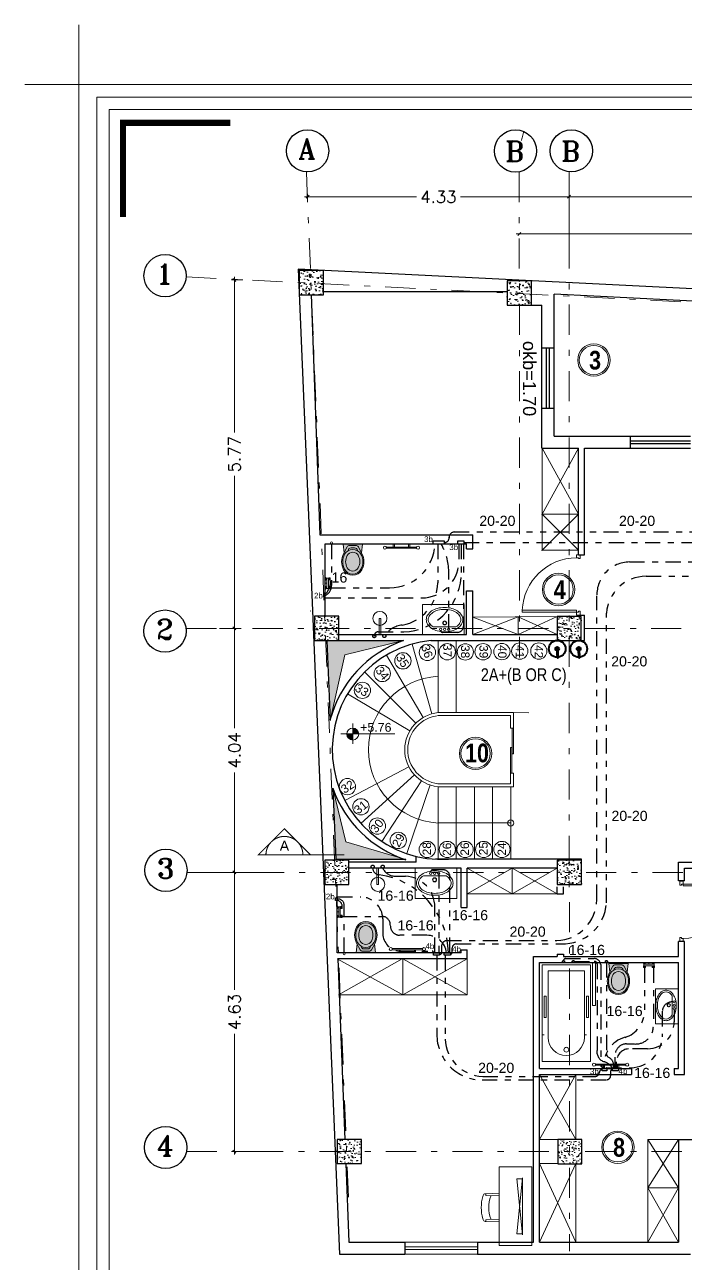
# Model space of a CAD drawing. Header units: inches. Extents: x 0 to 535, y -174 to 989.
# Drawn here: x 204.54 to 215.47, y 40.5 to 61.02 of the extents above; entities that cross this region are included whole.
import ezdxf
from ezdxf.enums import TextEntityAlignment as Align

# ---------------------------------------------------------------- set-up
doc = ezdxf.new("R2010")
doc.units = ezdxf.units.IN
doc.header["$MEASUREMENT"] = 0
for name, pattern in [('DASHDOT', [1, 0.5, -0.25, 0, -0.25]), ('DASHDOT2', [0.5, 0.25, -0.125, 0, -0.125]), ('DIVIDE2', [0.625, 0.25, -0.125, 0, -0.125, 0, -0.125])]:
    doc.linetypes.add(name, pattern=pattern)
for name, color, linetype, lineweight in [('1', 1, 'Continuous', 9), ('AB', 1, 'DASHDOT2', 30), ('ax', 8, 'Continuous', 5), ('Bath', 7, 'Continuous', 5), ('beton sabok', 9, 'Continuous', 5), ('dimension', 21, 'Continuous', 9), ('door', 1, 'Continuous', 5), ('FER', 20, 'Continuous', 9), ('font', 253, 'Continuous', 9), ('FUR', 252, 'Continuous', 5), ('Furniture', 175, 'Continuous', 5), ('kadr02$0$AEOCLG', 4, 'Continuous', 9), ('TB-Elv 1', 2, 'Continuous', 20), ('w.c', 7, 'Continuous', 5), ('wall', 51, 'Continuous', 25), ('window', 152, 'Continuous', 5)]:
    doc.layers.add(name, color=color, linetype=linetype, lineweight=lineweight)
doc.layers.add('nazok kari', color=43, linetype='Continuous')
doc.layers.add('Section', color=3, linetype='Continuous')
doc.styles.add('amir text b', font='swisscbo.ttf')
doc.styles.add('arial', font='arial.ttf')
doc.styles.add('ROMAND', font='')
doc.styles.add('ROMANT', font='romant')
doc.styles.get("Standard").update_dxf_attribs({"font": 'arial.ttf'})
doc.styles.get('ROMAND').set_extended_font_data('Koodak')
doc.dimstyles.new('STANDARD$0', dxfattribs={"dimtxt": 0.2, "dimasz": 0.05, "dimexe": 0.05, "dimexo": 0.05, "dimgap": 0.05, "dimtad": 0, "dimzin": 0, "dimdsep": 46, "dimtxsty": 'ROMANT', "dimblk": 'OBLIQUE', "dimcen": 0, "dimdle": 0.05, "dimclrd": 256, "dimclre": 256, "dimclrt": 256, "dimadec": 0, "dimazin": 0, "dimtfac": 1, "dimtix": 1, "dimtofl": 0, "dimtmove": 1, "dimatfit": 3, "dimldrblk": 'OBLIQUE', "dimfxl": 1, "dimtolj": 1, "dimtzin": 0, "dimlwd": -1, "dimlwe": -1, "dimarcsym": 1})

# ---------------------------------------------------------------- blocks, each defined once
blk = doc.blocks.new('wc01')
at = {"layer": 'w.c'}
for p, q in [((-1.038, -0.5), (-1.038, 0)), ((-1.038, 0), (-0.347, 0)), ((-0.347, 0), (-0.347, -0.5)), ((-0.523, -0.126), (-0.9, -0.126)), ((-0.347, -0.5), (-1.038, -0.5))]:
    blk.add_line(p, q, dxfattribs=at)
for centre, radius in [((-0.781, -0.085), 0.0209), ((-0.715, -0.192), 0.0338), ((-0.715, -0.192), 0.0285), ((-0.714, -0.085), 0.0209), ((-0.647, -0.085), 0.0209)]:
    blk.add_circle(centre, radius, dxfattribs=at)
for centre, radius, start, end in [((-0.875, -0.247), 0.139, 148.2866, 180), ((-0.797, -0.295), 0.231, 123.8347, 148.2866), ((-0.875, -0.247), 0.106, 148.2866, 180), ((-0.797, -0.295), 0.199, 121.3767, 148.2866), ((-0.746, -0.372), 0.323, 105.5176, 123.8347), ((-0.712, -0.493), 0.449, 90, 105.5176), ((-0.712, -0.493), 0.449, 74.4824, 90), ((-0.678, -0.372), 0.323, 56.1653, 74.4824), ((-0.627, -0.295), 0.199, 31.7134, 58.6233), ((-0.627, -0.295), 0.231, 31.7134, 56.1653), ((-0.548, -0.247), 0.106, 360, 31.7134), ((-0.548, -0.247), 0.139, 360, 31.7134), ((-0.875, -0.247), 0.139, 180, 211.7134), ((-0.797, -0.198), 0.231, 211.7134, 236.1653), ((-0.875, -0.247), 0.106, 180, 211.7134), ((-0.797, -0.198), 0.199, 211.7134, 236.1653), ((-0.746, -0.122), 0.323, 236.1653, 254.4824), ((-0.746, -0.122), 0.291, 236.1653, 254.4824), ((-0.712, 0), 0.417, 254.4824, 270), ((-0.712, 0), 0.417, 270, 285.5176), ((-0.678, -0.122), 0.291, 285.5176, 303.8347), ((-0.678, -0.122), 0.323, 285.5176, 303.8347), ((-0.627, -0.198), 0.199, 303.8347, 328.2866), ((-0.627, -0.198), 0.231, 303.8347, 328.2866), ((-0.548, -0.247), 0.106, 328.2866, 0), ((-0.548, -0.247), 0.139, 328.2866, 360), ((-0.712, 0), 0.449, 254.4824, 270), ((-0.712, 0), 0.449, 270, 285.5176)]:
    blk.add_arc(centre, radius, start, end, dxfattribs=at)
blk = doc.blocks.new('we')
at = {"layer": 'Furniture', "true_color": 0xdbd2bd}
h = blk.add_hatch(color=254, dxfattribs=at)
h.dxf.hatch_style = 2
h.paths.add_polyline_path([(126.415, -299.619, 0.250522), (126.149, -299.619), (126.037, -299.678, 0.276719), (126.012, -299.72), (126.012, -299.822, 0.276719), (126.036, -299.864), (126.148, -299.924, 0.250522), (126.414, -299.924, 0.599332)])
h.paths.add_polyline_path([(126.157, -299.906, 0.250522), (126.405, -299.907, 0.599332), (126.405, -299.636, 0.250522), (126.158, -299.636, 0.599332)], flags=16)
h.paths.add_polyline_path([(126.382, -299.864, -0.250522), (126.18, -299.864, -0.599332), (126.18, -299.679, -0.250522), (126.383, -299.679, -0.599332)], flags=0)
h.paths.add_polyline_path([(126.18, -299.679, 0.599332), (126.18, -299.864, 0.250522), (126.382, -299.864, 0.599332), (126.383, -299.679, 0.250522)], flags=0)
h.paths.add_polyline_path([(126.012, -299.822), (126.012, -299.72, -0.276719), (126.037, -299.678), (126.134, -299.626), (125.989, -299.612), (125.988, -299.93), (126.134, -299.916), (126.036, -299.864, -0.276719)])
edge = h.paths.add_edge_path()
edge.add_line((125.988, -299.599), (125.988, -299.935))
edge.add_line((125.988, -299.935), (125.989, -299.606))
edge.add_arc((125.94, -299.606), 0.0484, 359.8872, 368.2762)
h = blk.add_hatch(color=254, dxfattribs=at)
h.dxf.hatch_style = 2
h.paths.add_polyline_path([(126.157, -299.906, 0.250522), (126.405, -299.907, 0.599332), (126.405, -299.636, 0.250522), (126.158, -299.636, 0.599332)])
h.paths.add_polyline_path([(126.18, -299.679, -0.250522), (126.383, -299.679, -0.599332), (126.382, -299.864, -0.250522), (126.18, -299.864, -0.599332)], flags=16)
h.paths.add_polyline_path([(126.18, -299.679, 0.599332), (126.18, -299.864, 0.250522), (126.382, -299.864, 0.599332), (126.383, -299.679, 0.250522)], flags=16)
at = {"layer": 'Furniture'}
for p, q in [((125.988, -299.936), (125.989, -299.606)), ((126.134, -299.626), (125.989, -299.612)), ((126.012, -299.822), (126.012, -299.72)), ((126.037, -299.678), (126.149, -299.619)), ((126.051, -299.8), (126.051, -299.742)), ((126.134, -299.916), (125.988, -299.93)), ((126.036, -299.864), (126.148, -299.924))]:
    blk.add_line(p, q, dxfattribs=at)
for centre, radius, start, end in [((126.281, -299.868), 0.282, 61.7584, 118.016), ((126.059, -299.72), 0.0469, 118.016, 179.8872), ((126.1, -299.742), 0.0484, 92.8645, 179.8872), ((126.1, -299.8), 0.0484, 179.8872, 266.9099), ((126.23, -299.771), 0.153, 118.016, 241.7584), ((126.23, -299.771), 0.105, 118.016, 241.7584), ((126.281, -299.868), 0.263, 61.7584, 118.016), ((126.281, -299.868), 0.214, 61.7584, 118.016), ((126.333, -299.772), 0.105, 298.016, 61.7584), ((126.333, -299.772), 0.153, 298.016, 61.7584), ((126.333, -299.772), 0.173, 298.016, 61.7584), ((126.059, -299.822), 0.0469, 179.8872, 241.7584), ((126.282, -299.675), 0.282, 241.7584, 298.016), ((126.282, -299.675), 0.263, 241.7584, 298.016), ((126.282, -299.675), 0.214, 241.7584, 298.016)]:
    blk.add_arc(centre, radius, start, end, dxfattribs=at)
blk = doc.blocks.new('wqw')
at = {"layer": 'Furniture'}
for p, q in [((158.397, 123.663), (158.387, 123.431)), ((158.423, 123.651), (158.399, 123.651)), ((158.424, 123.65), (158.434, 123.431)), ((158.442, 123.704), (158.425, 123.699)), ((158.81, 123.704), (158.826, 123.699)), ((158.828, 123.65), (158.818, 123.431)), ((158.829, 123.651), (158.856, 123.651)), ((158.855, 123.663), (158.865, 123.431)), ((157.997, 123.431), (157.997, 122.889)), ((159.299, 123.431), (157.997, 123.431)), ((159.299, 123.431), (159.299, 122.889)), ((159.299, 122.889), (157.997, 122.889))]:
    blk.add_line(p, q, dxfattribs=at)
for points in [[(159.104, 123.141), (159.104, 123.046), (158.176, 123.046), (158.176, 123.046)], [(158.192, 123.141), (158.192, 123.046), (159.12, 123.046), (159.12, 123.046)]]:
    blk.add_lwpolyline(points, close=True, dxfattribs=at)
for centre, radius, start, end in [((158.437, 123.661), 0.0398, 106.4199, 177.4596), ((158.423, 123.65), 0.000994, 2.5404, 90), ((158.626, 123.006), 0.598, 71.5812, 108.4188), ((158.626, 123.041), 0.688, 74.4748, 105.5252), ((158.815, 123.661), 0.0398, 2.5404, 73.5801), ((158.829, 123.65), 0.000994, 90, 177.4596)]:
    blk.add_arc(centre, radius, start, end, dxfattribs=at)
blk = doc.blocks.new('DR_D01')
for p, q in [((-0.45, 0.93), (-0.42, 0.93)), ((-0.45, 0.03), (-0.45, 0.93)), ((-0.42, 0.03), (-0.42, 0.93)), ((-0.5, 0.03), (-0.42, 0.03)), ((-0.5, 0.03), (-0.5, -0.03)), ((-0.45, 0.03), (-0.45, 0)), ((-0.45, 0), (-0.435, 0)), ((-0.435, 0), (-0.435, -0.03)), ((0.435, 0), (0.435, -0.03)), ((0.45, 0), (0.435, 0)), ((0.45, 0.03), (0.45, 0)), ((0.5, 0.03), (0.45, 0.03)), ((0.5, -0.03), (0.5, 0.03)), ((-0.435, -0.03), (-0.5, -0.03)), ((0.435, -0.03), (0.5, -0.03))]:
    blk.add_line(p, q)
blk.add_arc((-0.46, 0.021), 0.91, 0.5915, 87.4664)
blk = doc.blocks.new('WD_WIN4')
for p, q in [((-0.5, 0.5), (0.5, 0.5)), ((-0.5, 0.12), (0.5, 0.12)), ((-0.5, -0.12), (0.5, -0.12)), ((-0.5, -0.5), (0.5, -0.5))]:
    blk.add_line(p, q)
blk = doc.blocks.new('beton')
at = {"layer": 'beton sabok'}
h = blk.add_hatch(dxfattribs=at)
h.set_pattern_fill('AR-CONC', color=256, scale=0.022857, angle=45)
h.set_pattern_definition([(95, (46.01481, 18.04323), (0.126069028, 0.105784475), [0.017142857, -0.18857143]), (40, (46.01481, 18.04323), (-0.14399821, 0.099147006), [0.013714286, -0.150857143]), (145.451444, (46.02532, 18.05205), (-0.01792918, 0.20493148), [0.014569187, -0.160261054]), (91.1842, (45.98248, 18.07555), (0.1992442, 0.14574029), [0.02571429, -0.28285714]), (141.635635, (45.9991, 18.0877), (-0.00637716, 0.30850552), [0.02185379, -0.24039172]), (36.184164, (45.98248, 18.07555), (-0.00637716, 0.30850552), [0.02057143, -0.22628571]), (66, (46.00673, 18.08364), (0.161547788, 0.03140171), [0.017142857, -0.18857143]), (11, (46.00673, 18.08364), (-0.07787625, 0.156527642), [0.013714286, -0.150857143]), (116.451445, (46.02019, 18.08625), (0.083671537, 0.18792935), [0.014569186, -0.160261054]), (82.5, (46.01481, 18.04323), (-0.0518384424, 0.055769101), [0, -0.149028571, 0, -0.153142857, 0, -0.151428571]), (52.5, (46.01481, 18.04323), (-0.021228101, 0.106265017), [0, -0.087314286, 0, -0.1456, 0, -0.057714286]), (12.5, (45.97877, 18.00719), (0.0899241525, 0.082633317), [0, -0.057142857, 0, -0.178285714, 0, -0.236571429]), (2.5, (45.9626, 17.99103), (0.07807771, 0.110436527), [0, -0.074285714, 0, -0.1184, 0, -0.168])])
h.paths.add_polyline_path([(326.844, 567.847), (327.244, 567.847), (327.244, 568.247), (326.844, 568.247)])
at = {"layer": 'wall'}
blk.add_lwpolyline([(327.244, 568.247), (327.244, 567.847), (326.844, 567.847), (326.844, 568.247)], close=True, dxfattribs=at)
blk = doc.blocks.new('_Oblique')
at = {"color": 0, "linetype": 'ByBlock', "lineweight": -2}
blk.add_line((-0.5, -0.5), (0.5, 0.5), dxfattribs=at)
blk = doc.blocks.new('*D167')
at = {"layer": 'Defpoints', "color": 0, "transparency": 16777216}
for p in [(32.954, 38.09), (32.763, 32.316), (32.926, 32.316)]:
    blk.add_point(p, dxfattribs=at)
at = {"layer": 'dimension', "transparency": 16777216}
for p, q in [((32.904, 38.09), (32.713, 38.09)), ((32.763, 38.14), (32.763, 35.563)), ((32.763, 32.266), (32.763, 34.844)), ((32.876, 32.316), (32.713, 32.316))]:
    blk.add_line(p, q, dxfattribs=at)
at = {"layer": 'dimension', "transparency": 16777216, "xscale": 0.05, "yscale": 0.05, "zscale": 0.05}
for p, rotation in [((32.763, 38.09), 90), ((32.763, 32.316), 270)]:
    blk.add_blockref('_Oblique', p, dxfattribs=dict(at, rotation=rotation))
at = {"layer": 'dimension', "transparency": 16777216, "insert": (32.763, 35.203), "char_height": 0.2, "attachment_point": 5, "rotation": 90, "style": 'ROMANT'}
blk.add_mtext('\\A1;5.77', dxfattribs=at)
blk = doc.blocks.new('*D168')
at = {"layer": 'Defpoints', "color": 0, "transparency": 16777216}
for p in [(32.467, 32.316), (32.406, 28.274), (32.763, 28.274)]:
    blk.add_point(p, dxfattribs=at)
at = {"layer": 'dimension', "transparency": 16777216}
for p, q in [((32.517, 32.316), (32.813, 32.316)), ((32.763, 32.366), (32.763, 30.664)), ((32.763, 28.224), (32.763, 29.926)), ((32.456, 28.274), (32.813, 28.274))]:
    blk.add_line(p, q, dxfattribs=at)
at = {"layer": 'dimension', "transparency": 16777216, "xscale": 0.05, "yscale": 0.05, "zscale": 0.05}
for p, rotation in [((32.763, 32.316), 90), ((32.763, 28.274), 270)]:
    blk.add_blockref('_Oblique', p, dxfattribs=dict(at, rotation=rotation))
at = {"layer": 'dimension', "transparency": 16777216, "insert": (32.763, 30.295), "char_height": 0.2, "attachment_point": 5, "rotation": 90, "style": 'ROMANT'}
blk.add_mtext('\\A1;4.04', dxfattribs=at)
blk = doc.blocks.new('*D169')
at = {"layer": 'Defpoints', "color": 0, "transparency": 16777216}
for p in [(33.172, 28.274), (32.763, 23.647), (33.172, 23.647)]:
    blk.add_point(p, dxfattribs=at)
at = {"layer": 'dimension', "transparency": 16777216}
for p, q in [((32.763, 28.324), (32.763, 26.325)), ((33.122, 28.274), (32.713, 28.274)), ((32.763, 23.597), (32.763, 25.596)), ((33.122, 23.647), (32.713, 23.647))]:
    blk.add_line(p, q, dxfattribs=at)
at = {"layer": 'dimension', "transparency": 16777216, "xscale": 0.05, "yscale": 0.05, "zscale": 0.05}
for p, rotation in [((32.763, 28.274), 90), ((32.763, 23.647), 270)]:
    blk.add_blockref('_Oblique', p, dxfattribs=dict(at, rotation=rotation))
at = {"layer": 'dimension', "transparency": 16777216, "insert": (32.763, 25.961), "char_height": 0.2, "attachment_point": 5, "rotation": 90, "style": 'ROMANT'}
blk.add_mtext('\\A1;4.63', dxfattribs=at)
blk = doc.blocks.new('*D170')
at = {"layer": 'Defpoints', "color": 0, "transparency": 16777216}
for p in [(38.306, 39.468), (38.306, 39.468), (33.975, 39.392)]:
    blk.add_point(p, dxfattribs=at)
at = {"layer": 'dimension', "transparency": 16777216}
for p, q in [((33.925, 39.468), (35.777, 39.468)), ((33.975, 39.442), (33.975, 39.518)), ((38.356, 39.468), (36.505, 39.468))]:
    blk.add_line(p, q, dxfattribs=at)
at = {"layer": 'dimension', "transparency": 16777216, "xscale": 0.05, "yscale": 0.05, "zscale": 0.05, "rotation": 180}
blk.add_blockref('_Oblique', (33.975, 39.468), dxfattribs=at)
at = {"layer": 'dimension', "transparency": 16777216, "xscale": 0.05, "yscale": 0.05, "zscale": 0.05}
blk.add_blockref('_Oblique', (38.306, 39.468), dxfattribs=at)
at = {"layer": 'dimension', "transparency": 16777216, "insert": (36.141, 39.468), "char_height": 0.2, "attachment_point": 5, "style": 'ROMANT'}
blk.add_mtext('\\A1;4.33', dxfattribs=at)
blk = doc.blocks.new('*D171')
at = {"layer": 'Defpoints', "color": 0, "transparency": 16777216}
for p in [(44.912, 39.597), (44.912, 39.469), (38.306, 38.703)]:
    blk.add_point(p, dxfattribs=at)
at = {"layer": 'dimension', "transparency": 16777216}
for p, q in [((38.256, 39.469), (41.259, 39.469)), ((38.306, 38.753), (38.306, 39.519)), ((44.962, 39.469), (41.959, 39.469)), ((44.912, 39.547), (44.912, 39.419))]:
    blk.add_line(p, q, dxfattribs=at)
at = {"layer": 'dimension', "transparency": 16777216, "xscale": 0.05, "yscale": 0.05, "zscale": 0.05, "rotation": 180}
blk.add_blockref('_Oblique', (38.306, 39.469), dxfattribs=at)
at = {"layer": 'dimension', "transparency": 16777216, "xscale": 0.05, "yscale": 0.05, "zscale": 0.05}
blk.add_blockref('_Oblique', (44.912, 39.469), dxfattribs=at)
at = {"layer": 'dimension', "transparency": 16777216, "insert": (41.609, 39.469), "char_height": 0.2, "attachment_point": 5, "style": 'ROMANT'}
blk.add_mtext('\\A1;6.61', dxfattribs=at)
blk = doc.blocks.new('*D172')
at = {"layer": 'Defpoints', "color": 0, "transparency": 16777216}
for p in [(37.481, 38.853), (44.912, 38.853), (44.912, 38.853)]:
    blk.add_point(p, dxfattribs=at)
at = {"layer": 'dimension', "transparency": 16777216}
for p, q in [((37.431, 38.853), (40.837, 38.853)), ((44.962, 38.853), (41.556, 38.853))]:
    blk.add_line(p, q, dxfattribs=at)
at = {"layer": 'dimension', "transparency": 16777216, "xscale": 0.05, "yscale": 0.05, "zscale": 0.05, "rotation": 180}
blk.add_blockref('_Oblique', (37.481, 38.853), dxfattribs=at)
at = {"layer": 'dimension', "transparency": 16777216, "xscale": 0.05, "yscale": 0.05, "zscale": 0.05}
blk.add_blockref('_Oblique', (44.912, 38.853), dxfattribs=at)
at = {"layer": 'dimension', "transparency": 16777216, "insert": (41.196, 38.853), "char_height": 0.2, "attachment_point": 5, "style": 'ROMANT'}
blk.add_mtext('\\A1;7.43', dxfattribs=at)
blk = doc.blocks.new('nx')
at = {"layer": 'FUR'}
for p, q in [((928.105, 733.08), (928.61, 733.08)), ((928.105, 733.06), (928.609, 733.06)), ((928.221, 733.13), (928.221, 733.08)), ((928.241, 733.13), (928.241, 733.08)), ((928.474, 733.13), (928.474, 733.08)), ((928.494, 733.13), (928.494, 733.08))]:
    blk.add_line(p, q, dxfattribs=at)
for centre in [(928.082, 733.07), (928.632, 733.069)]:
    blk.add_circle(centre, 0.025, dxfattribs=at)
blk = doc.blocks.new('bath14')
at = {"layer": 'Bath'}
for p, q in [((-1.6, 0), (-1.6, -0.8)), ((0, 0), (-1.6, 0)), ((0, 0), (0, -0.8)), ((-0.1, -0.1), (-1.2, -0.1)), ((-0.87, -0.065), (-0.87, -0.035)), ((-0.52, -0.035), (-0.87, -0.035)), ((-0.52, -0.065), (-0.87, -0.065)), ((-0.52, -0.065), (-0.52, -0.035)), ((-0.1, -0.1), (-0.1, -0.7)), ((0, -0.8), (-1.6, -0.8)), ((-0.1, -0.7), (-1.2, -0.7)), ((-0.52, -0.735), (-0.87, -0.735)), ((-0.87, -0.735), (-0.87, -0.765)), ((-0.52, -0.765), (-0.87, -0.765)), ((-0.52, -0.735), (-0.52, -0.765))]:
    blk.add_line(p, q, dxfattribs=at)
blk.add_circle((-1.405, -0.4), 0.04, dxfattribs=at)
blk.add_arc((-1.2, -0.4), 0.3, 90, 270, dxfattribs=at)
blk = doc.blocks.new('A$C7BB53FAB')
at = {"layer": 'FER'}
for p, q in [((-0.065, 0.151), (-0.079, 0.156)), ((-0.079, 0.141), (-0.065, 0.146)), ((-0.079, 0.009), (-0.065, 0.004)), ((-0.049, 0.157), (-0.052, 0.157)), ((-0.049, 0.14), (-0.052, 0.14)), ((-0.049, 0.01), (-0.052, 0.01)), ((-0.022, 0.157), (-0.024, 0.157)), ((-0.022, 0.142), (-0.024, 0.142)), ((-0.024, 0.075), (0.005, 0.075)), ((-0.022, 0.007), (-0.024, 0.007)), ((-0.022, 0.141), (-0.022, 0.159)), ((-0.022, 0.009), (-0.022, -0.009)), ((-0.01, 0.16), (-0.02, 0.16)), ((-0.01, 0.155), (-0.02, 0.155)), ((-0.01, 0.145), (-0.02, 0.145)), ((-0.01, 0.14), (-0.02, 0.14)), ((-0.01, 0.01), (-0.02, 0.01)), ((-0.01, 0.005), (-0.02, 0.005)), ((-0.009, 0.157), (-0.002, 0.171)), ((-0.009, 0.141), (-0.009, 0.159)), ((-0.009, 0.142), (-0.002, 0.129)), ((-0.009, 0.007), (-0.002, 0.021)), ((-0.009, 0.009), (-0.009, -0.009)), ((0, 0.172), (0.005, 0.172)), ((0, 0.127), (0, 0.172)), ((0, 0.127), (0.005, 0.127)), ((0, 0.023), (0.005, 0.023)), ((0, 0.023), (0, -0.023)), ((-0.065, -0.001), (-0.079, -0.006)), ((-0.049, -0.007), (-0.052, -0.007)), ((-0.022, -0.007), (-0.024, -0.007)), ((-0.01, -0.005), (-0.02, -0.005)), ((-0.01, -0.01), (-0.02, -0.01)), ((-0.009, -0.007), (-0.002, -0.021)), ((0, -0.023), (0.005, -0.023))]:
    blk.add_line(p, q, dxfattribs=at)
for points in [[(-0.053, 0.166, -0.414214), (-0.052, 0.165), (-0.052, 0.132, -0.414214), (-0.053, 0.131), (-0.078, 0.131, -0.414214), (-0.079, 0.132), (-0.079, 0.165, -0.414214), (-0.078, 0.166)], [(-0.078, 0.019), (-0.053, 0.019, -0.414214), (-0.052, 0.017), (-0.052, -0.015, -0.414214), (-0.053, -0.016), (-0.078, -0.016, -0.414214), (-0.079, -0.015), (-0.079, 0.017, -0.414214)], [(-0.024, 0.159, 0.414214), (-0.025, 0.16), (-0.048, 0.16, 0.414214), (-0.049, 0.159), (-0.049, -0.009, 0.414214), (-0.048, -0.01), (-0.025, -0.01, 0.414214), (-0.024, -0.009)]]:
    blk.add_lwpolyline(points, format="xyb", close=True, dxfattribs=at)
for centre, radius, start, end in [((-0.066, 0.149), 0.0025, 290.556, 69.444), ((-0.066, 0.001), 0.0025, 290.556, 69.444), ((-0.02, 0.159), 0.00125, 90, 180), ((-0.02, 0.156), 0.00125, 180, 270), ((-0.02, 0.154), 0.00125, 90, 180), ((-0.02, 0.146), 0.00125, 180, 270), ((-0.02, 0.144), 0.00125, 90, 180), ((-0.02, 0.141), 0.00125, 180, 270), ((-0.02, 0.009), 0.00125, 90, 180), ((-0.02, 0.006), 0.00125, 180, 270), ((-0.02, 0.004), 0.00125, 90, 180), ((-0.01, 0.159), 0.00125, 0, 90), ((-0.01, 0.156), 0.00125, 270, 0), ((-0.01, 0.154), 0.00125, 0, 90), ((-0.01, 0.146), 0.00125, 270, 0), ((-0.01, 0.144), 0.00125, 0, 90), ((-0.01, 0.141), 0.00125, 270, 0), ((-0.01, 0.009), 0.00125, 0, 90), ((-0.01, 0.006), 0.00125, 270, 0), ((-0.01, 0.004), 0.00125, 0, 90), ((0, 0.17), 0.0025, 90, 153.4349), ((0, 0.13), 0.0025, 206.5651, 270), ((0, 0.02), 0.0025, 90, 153.4349), ((-0.02, -0.004), 0.00125, 180, 270), ((-0.02, -0.006), 0.00125, 90, 180), ((-0.02, -0.009), 0.00125, 180, 270), ((-0.01, -0.004), 0.00125, 270, 0), ((-0.01, -0.006), 0.00125, 0, 90), ((-0.01, -0.009), 0.00125, 270, 0), ((0, -0.02), 0.0025, 206.5651, 270)]:
    blk.add_arc(centre, radius, start, end, dxfattribs=at)
blk = doc.blocks.new('wc011')
at = {"layer": 'w.c'}
for p, q in [((-1.038, -0.457), (-1.038, 0)), ((-1.038, 0), (-0.347, 0)), ((-0.347, 0), (-0.347, -0.457)), ((-0.523, -0.126), (-0.9, -0.126)), ((-0.347, -0.457), (-1.038, -0.457))]:
    blk.add_line(p, q, dxfattribs=at)
for centre, radius in [((-0.781, -0.085), 0.0209), ((-0.715, -0.192), 0.0338), ((-0.715, -0.192), 0.0285), ((-0.714, -0.085), 0.0209), ((-0.647, -0.085), 0.0209)]:
    blk.add_circle(centre, radius, dxfattribs=at)
for centre, radius, start, end in [((-0.875, -0.247), 0.139, 148.2866, 180), ((-0.797, -0.295), 0.231, 123.8347, 148.2866), ((-0.875, -0.247), 0.106, 148.2866, 180), ((-0.797, -0.295), 0.199, 121.3767, 148.2866), ((-0.746, -0.372), 0.323, 105.5176, 123.8347), ((-0.712, -0.493), 0.449, 90, 105.5176), ((-0.712, -0.493), 0.449, 74.4824, 90), ((-0.678, -0.372), 0.323, 56.1653, 74.4824), ((-0.627, -0.295), 0.199, 31.7134, 58.6233), ((-0.627, -0.295), 0.231, 31.7134, 56.1653), ((-0.548, -0.247), 0.106, 360, 31.7134), ((-0.548, -0.247), 0.139, 360, 31.7134), ((-0.875, -0.247), 0.139, 180, 211.7134), ((-0.797, -0.198), 0.231, 211.7134, 236.1653), ((-0.875, -0.247), 0.106, 180, 211.7134), ((-0.797, -0.198), 0.199, 211.7134, 236.1653), ((-0.746, -0.122), 0.323, 236.1653, 254.4824), ((-0.746, -0.122), 0.291, 236.1653, 254.4824), ((-0.712, 0), 0.449, 254.4824, 270), ((-0.712, 0), 0.417, 254.4824, 270), ((-0.712, 0), 0.417, 270, 285.5176), ((-0.712, 0), 0.449, 270, 285.5176), ((-0.678, -0.122), 0.291, 285.5176, 303.8347), ((-0.678, -0.122), 0.323, 285.5176, 303.8347), ((-0.627, -0.198), 0.199, 303.8347, 328.2866), ((-0.627, -0.198), 0.231, 303.8347, 328.2866), ((-0.548, -0.247), 0.106, 328.2866, 0), ((-0.548, -0.247), 0.139, 328.2866, 360)]:
    blk.add_arc(centre, radius, start, end, dxfattribs=at)
blk = doc.blocks.new('fgh')
at = {"layer": 'ax', "color": 67, "linetype": 'DASHDOT', "true_color": 0x727430}
for p, q in [((33.955, 39.879), (34.66, 22.701)), ((37.48, 39.879), (37.486, 31.832)), ((38.306, 39.881), (38.311, 21.997)), ((44.912, 39.879), (44.916, 21.85)), ((31.964, 38.14), (44.712, 37.501)), ((31.964, 32.316), (46.654, 32.316)), ((31.987, 28.274), (46.207, 28.274)), ((31.972, 23.647), (46.6, 23.647))]:
    blk.add_line(p, q, dxfattribs=at)
at = {"layer": 'dimension', "lineweight": -3}
for centre in [(33.974, 40.229), (37.418, 40.227), (38.343, 40.229), (44.932, 40.229), (31.615, 38.161), (31.614, 32.272), (31.628, 28.308), (31.625, 23.715)]:
    blk.add_circle(centre, 0.35, dxfattribs=at)
at = {"xscale": -1}
for p in [(361.082, -530.002), (364.525, -530.173), (371.957, -530.545), (361.334, -535.73), (365.352, -535.731), (371.957, -535.729), (361.503, -539.773), (365.353, -539.773), (371.958, -539.771), (361.709, -544.399), (365.361, -544.4), (371.963, -544.4)]:
    blk.add_blockref('beton', p, dxfattribs=at)
at = {"layer": 'dimension', "lineweight": -3, "style": 'ROMANT'}
for s, p in [('A', (33.82, 40.099)), ('B', (37.247, 40.054)), ('B', (38.173, 40.056)), ('C', (44.735, 40.062)), ('1', (31.466, 38.025)), ('2', (31.466, 32.136)), ('3', (31.48, 28.172)), ('4', (31.476, 23.579))]:
    blk.add_text(s, height=0.334, dxfattribs=at).set_placement(p)
at = {"layer": 'dimension'}
blk.add_text('/', height=0.139, dxfattribs=at).set_placement((37.508, 40.401))
for base, p1, p2, picture, middle in [((38.306, 39.468), (33.975, 39.392), (38.306, 39.468), '*D170', (36.141, 39.468)), ((44.912, 39.469), (38.306, 38.703), (44.912, 39.597), '*D171', (41.609, 39.469)), ((44.912, 38.853), (37.481, 38.853), (44.912, 38.853), '*D172', (41.196, 38.853))]:
    dim = blk.add_linear_dim(base=base, p1=p1, p2=p2, dimstyle='STANDARD$0', dxfattribs=at)
    dim.commit()
    dim.dimension.update_dxf_attribs({"geometry": picture, "text_midpoint": middle})
for base, p1, p2, picture, middle in [((32.763, 32.316), (32.954, 38.09), (32.926, 32.316), '*D167', (32.763, 35.203)), ((32.763, 28.274), (32.467, 32.316), (32.406, 28.274), '*D168', (32.763, 30.295)), ((32.763, 23.647), (33.172, 28.274), (33.172, 23.647), '*D169', (32.763, 25.961))]:
    dim = blk.add_linear_dim(base=base, p1=p1, p2=p2, angle=90, dimstyle='STANDARD$0', dxfattribs=at)
    dim.commit()
    dim.dimension.update_dxf_attribs({"geometry": picture, "text_midpoint": middle})

msp = doc.modelspace()

# ---------------------------------------------------------------- hatches: boundary and pattern name
at = {"layer": '1'}
h = msp.add_hatch(color=256, dxfattribs=at)
h.dxf.hatch_style = 1
h.paths.add_polyline_path([(210.806, 50.816), (209.539, 50.816), (209.592, 49.507), (209.833, 50.582)])
h = msp.add_hatch(color=256, dxfattribs=at)
h.dxf.hatch_style = 1
h.paths.add_polyline_path([(209.854, 47.481), (209.784, 47.764), (209.664, 47.764), (209.688, 47.186), (210.847, 47.186)])
h.paths.add_polyline_path([(209.64, 48.356), (209.664, 47.764), (209.784, 47.764)])
at = {"layer": 'font'}
h = msp.add_hatch(color=256, dxfattribs=at)
h.dxf.hatch_style = 1
h.paths.add_polyline_path([(210.066, 49.268, 0.413571), (209.966, 49.365), (209.966, 49.268)])
h.paths.add_polyline_path([(209.966, 49.167), (209.966, 49.268), (209.869, 49.268, 0.004741), (209.869, 49.266, 0.409311)])

# ---------------------------------------------------------------- linework, layer by layer
for p, q in [((213.1, 54.66), (213.1, 55.66)), ((213.176, 54.66), (213.176, 55.66)), ((213.224, 54.66), (213.224, 55.66)), ((213.3, 54.66), (213.3, 55.66)), ((214.561, 54.203), (215.561, 54.203)), ((214.561, 54.127), (215.561, 54.127)), ((214.561, 54.079), (215.561, 54.079)), ((214.561, 54.003), (215.561, 54.003))]:
    msp.add_line(p, q)
at = {"layer": '1'}
for p, q in [((210.806, 50.816), (209.833, 50.582)), ((209.833, 50.582), (209.59, 49.494)), ((209.636, 48.371), (209.854, 47.481)), ((209.854, 47.481), (210.847, 47.186))]:
    msp.add_line(p, q, dxfattribs=at)
for points in [[(213.463, 30.645), (226.171, 30.645), (226.171, 59.822), (205.726, 59.822), (205.726, 30.645), (213.463, 30.645)], [(225.965, 32.356), (225.965, 59.616), (205.932, 59.616), (205.932, 32.356)]]:
    msp.add_lwpolyline(points, dxfattribs=at)
at = {"layer": 'AB', "color": 1, "linetype": 'DIVIDE2', "lineweight": 30}
for p, q in [((211.645, 52.615), (218.265, 52.615)), ((211.373, 52.416), (211.373, 51.771)), ((211.563, 52.52), (211.563, 52.53)), ((211.699, 52.463), (211.699, 52.416)), ((211.556, 51.001), (211.556, 51.959)), ((214.824, 51.881), (219.188, 51.881)), ((209.596, 51.691), (210.578, 51.691)), ((214.167, 46.471), (214.167, 51.272)), ((211.464, 47.017), (211.291, 47.017)), ((211.575, 45.644), (211.575, 46.922)), ((209.791, 46.246), (210.463, 46.246)), ((211.195, 45.933), (210.745, 45.933)), ((211.678, 45.79), (213.417, 45.79)), ((211.496, 45.601), (211.496, 44.212)), ((211.613, 45.647), (211.613, 45.719)), ((213.49, 45.546), (213.972, 45.546)), ((214.074, 45.446), (214.074, 43.771)), ((214.797, 45.397), (214.797, 44.667)), ((215.092, 44.673), (215.092, 44.25)), ((214.102, 43.727), (214.102, 43.742)), ((214.169, 43.738), (214.577, 43.738)), ((214.177, 43.727), (214.177, 43.686)), ((212.12, 43.594), (213.987, 43.594))]:
    msp.add_line(p, q, dxfattribs=at)
at = {"layer": 'AB', "color": 1, "linetype": 'DASHDOT2', "lineweight": 30}
for p, q in [((209.616, 52.416), (209.616, 51.727)), ((211.724, 52.416), (211.724, 52.105)), ((211.76, 52.416), (211.76, 51.858)), ((211.8, 52.416), (211.8, 51.052)), ((211.809, 52.439), (217.815, 52.439)), ((214.548, 52.118), (219.278, 52.118)), ((209.518, 51.522), (211.108, 51.522)), ((214.008, 46.522), (214.008, 51.558)), ((210.386, 50.961), (210.812, 50.961)), ((211.706, 50.952), (211.454, 50.952)), ((210.66, 46.913), (210.84, 46.913)), ((211.39, 46.959), (211.39, 45.644)), ((209.715, 46.57), (210.098, 46.57)), ((209.826, 45.643), (209.826, 46.438)), ((211.326, 45.644), (211.326, 46.397)), ((210.467, 46.207), (210.464, 45.959)), ((211.443, 45.647), (211.443, 45.773)), ((211.519, 45.844), (213.344, 45.844)), ((210.734, 45.672), (211.279, 45.672)), ((211.36, 45.601), (211.36, 44.296)), ((211.416, 45.621), (211.404, 45.621)), ((213.636, 45.498), (213.977, 45.498)), ((214.012, 45.458), (214.012, 44.026)), ((214.169, 45.481), (214.169, 43.963)), ((214.945, 45.397), (214.945, 44.42)), ((215.29, 44.699), (215.29, 44.499)), ((214.502, 44.132), (214.629, 44.132)), ((214.85, 44.051), (214.533, 44.051)), ((214.29, 43.727), (214.29, 43.785)), ((214.313, 43.727), (214.313, 43.911)), ((214.336, 43.727), (214.336, 43.834)), ((212.109, 43.535), (214.171, 43.539)), ((214.051, 43.658), (214.051, 43.657)), ((214.237, 43.681), (214.237, 43.602))]:
    msp.add_line(p, q, dxfattribs=at)
at = {"layer": 'AB', "color": 1, "linetype": 'Continuous', "lineweight": 80, "ltscale": 0.03}
for p, q in [((213.353, 50.678), (213.35, 50.706)), ((213.353, 50.678), (213.361, 50.706)), ((213.709, 50.678), (213.706, 50.706)), ((213.709, 50.678), (213.716, 50.706)), ((213.361, 50.666), (213.351, 50.666)), ((213.353, 50.678), (213.362, 50.531)), ((213.717, 50.666), (213.707, 50.666)), ((213.709, 50.678), (213.718, 50.531))]:
    msp.add_line(p, q, dxfattribs=at)
at = {"layer": 'AB', "color": 1, "linetype": 'DASHDOT2', "lineweight": 30}
for points in [[(211.291, 52.416), (211.486, 52.416), (211.486, 52.463), (211.291, 52.463)], [(209.511, 51.599), (209.482, 51.599), (209.482, 51.539), (209.511, 51.539)], [(209.681, 46.552), (209.71, 46.552), (209.71, 46.509), (209.681, 46.509)], [(211.404, 45.642), (211.404, 45.601), (211.302, 45.601), (211.302, 45.642)], [(211.583, 45.642), (211.583, 45.601), (211.481, 45.601), (211.481, 45.642)], [(214.37, 43.727), (214.37, 43.686), (214.267, 43.686), (214.267, 43.727)]]:
    msp.add_lwpolyline(points, close=True, dxfattribs=at)
for points in [[(211.699, 52.416), (211.809, 52.416), (211.809, 52.463), (211.699, 52.463)], [(214.177, 43.686), (214.099, 43.686), (214.099, 43.727), (214.177, 43.727)]]:
    msp.add_lwpolyline(points, dxfattribs=at)
for centre, radius in [((210.322, 50.889), 0.0253), ((210.49, 50.891), 0.0253), ((210.297, 47.069), 0.0253), ((210.464, 47.07), 0.0253), ((213.457, 45.498), 0.0166), ((213.619, 45.498), 0.0166), ((214.168, 45.498), 0.0166)]:
    msp.add_circle(centre, radius, dxfattribs=at)
at = {"layer": 'AB', "color": 1, "linetype": 'Continuous', "lineweight": 40, "ltscale": 0.03}
for centre, radius in [((213.353, 50.678), 0.139), ((213.353, 50.678), 0.0312), ((213.709, 50.678), 0.139), ((213.709, 50.678), 0.0312), ((213.362, 50.531), 0.00411), ((213.718, 50.531), 0.00411)]:
    msp.add_circle(centre, radius, dxfattribs=at)
at = {"layer": 'AB', "color": 1, "linetype": 'Continuous', "lineweight": 80, "ltscale": 0.03}
for centre in [(213.361, 50.666), (213.717, 50.666)]:
    msp.add_circle(centre, 0.00319, dxfattribs=at)
at = {"layer": 'AB', "color": 1, "linetype": 'DIVIDE2', "lineweight": 30}
for centre, radius, start, end in [((211.654, 52.525), 0.0904, 95.4048, 183.3417), ((210.578, 52.441), 0.75, 270, 358.0817), ((210.684, 51.964), 0.872, 359.7007, 391.2527), ((211.482, 52.521), 0.0813, 272.4071, 359.4393), ((210.664, 51.771), 0.709, 280.0291, 360.0188), ((214.826, 51.22), 0.661, 90.2117, 175.5263), ((210.831, 50.667), 0.408, 96.1651, 146.777), ((210.417, 47.054), 0.121, 184.966, 263.0513), ((211.291, 46.982), 0.0349, 90.257, 183.7454), ((211.461, 46.901), 0.116, 10.1678, 88.638), ((210.227, 45.621), 1.324, 0.9074, 82.3535), ((213.443, 46.516), 0.726, 267.9304, 356.4748), ((210.443, 46.102), 0.146, 359.8455, 82.2827), ((210.749, 46.093), 0.16, 177.1621, 268.501), ((211.192, 45.601), 0.332, 7.3429, 89.5016), ((211.687, 45.717), 0.0738, 96.7981, 178.8402), ((211.416, 45.649), 0.0278, 270, 355.0638), ((211.585, 45.649), 0.0278, 266.1599, 355.0638), ((213.493, 45.51), 0.0364, 94.1292, 173.327), ((213.968, 45.441), 0.105, 2.527, 88.2245), ((215.256, 44.664), 0.164, 84.4172, 176.8381), ((214.342, 44.677), 0.456, 287.2597, 358.7726), ((212.138, 44.237), 0.643, 182.2397, 268.383), ((214.6, 43.787), 0.472, 105.1714, 187.2434), ((214.557, 44.272), 0.535, 272.0973, 357.5986), ((214.089, 43.772), 0.0155, 185.328, 266.9661), ((214.087, 43.742), 0.0149, 0.3259, 87.0435), ((214.169, 43.726), 0.0114, 86.9812, 174.7351), ((214.127, 43.766), 0.164, 6.8124, 64.5373), ((213.98, 43.665), 0.071, 275.4084, 354.0172), ((214.099, 43.658), 0.0489, 90.483, 180.4056)]:
    msp.add_arc(centre, radius, start, end, dxfattribs=at)
at = {"layer": 'AB', "color": 1, "linetype": 'DASHDOT2', "lineweight": 30}
for centre, radius, start, end in [((211.107, 52.141), 0.618, 270.1209, 356.7402), ((214.554, 51.573), 0.545, 90.5958, 181.5299), ((209.333, 51.786), 0.267, 311.7811, 371.2749), ((209.441, 51.723), 0.175, 293.6667, 361.1189), ((210.784, 51.94), 0.98, 271.634, 355.2241), ((209.519, 51.545), 0.0231, 196.2056, 267.1676), ((210.389, 50.893), 0.0671, 92.6412, 183.5466), ((211.452, 50.982), 0.0301, 182.6444, 272.7414), ((211.696, 51.055), 0.104, 275.4714, 358.3345), ((210.668, 47.136), 0.223, 204.4586, 268.162), ((210.809, 46.397), 0.517, 359.9746, 86.5663), ((209.716, 46.547), 0.0237, 94.1883, 167.2002), ((209.68, 46.408), 0.112, 352.485, 76.1772), ((209.72, 46.428), 0.106, 5.6871, 95.5699), ((210.085, 46.188), 0.382, 2.813, 88.0605), ((213.319, 46.534), 0.69, 272.0747, 359.0054), ((210.758, 45.964), 0.293, 181.0541, 265.3943), ((211.528, 45.759), 0.0856, 95.8609, 170.8062), ((211.279, 45.645), 0.0268, 353.7933, 449.5699), ((213.972, 45.458), 0.0399, 359.9918, 97.0212), ((214.651, 44.425), 0.294, 265.6863, 359.0364), ((214.845, 44.495), 0.444, 270.5954, 0.4838), ((212.109, 44.284), 0.749, 179.1143, 270), ((214.502, 43.941), 0.192, 90.1954, 188.8472), ((214.18, 44.001), 0.17, 171.4249, 253.6416), ((214.239, 43.972), 0.0715, 187.1793, 234.4392), ((214.546, 43.84), 0.211, 93.6789, 181.7167), ((214.037, 43.569), 0.285, 33.7139, 70.5451), ((214.544, 43.84), 0.211, 212.4548, 212.4654), ((214.167, 43.61), 0.071, 273.3903, 353.8616), ((214.265, 43.679), 0.0278, 86.1599, 175.0638)]:
    msp.add_arc(centre, radius, start, end, dxfattribs=at)
at = {"layer": 'Bath'}
for p, q in [((213.137, 44.282), (213.107, 44.282)), ((213.807, 44.282), (213.837, 44.282))]:
    msp.add_line(p, q, dxfattribs=at)
at = {"layer": 'dimension'}
for p, q in [((211.383, 49.623), (212.629, 49.623)), ((211.383, 49.573), (212.579, 49.573)), ((212.579, 49.573), (212.579, 49.366)), ((212.629, 49.623), (212.629, 49.366)), ((212.579, 49.366), (212.629, 49.366)), ((211.374, 48.444), (212.579, 48.444)), ((212.579, 48.621), (212.579, 48.444)), ((212.579, 48.621), (212.629, 48.621)), ((212.629, 48.621), (212.629, 48.394)), ((211.374, 48.394), (212.629, 48.394))]:
    msp.add_line(p, q, dxfattribs=at)
at = {"layer": 'dimension', "const_width": 0.103}
msp.add_lwpolyline([(207.939, 59.395), (206.162, 59.395), (206.162, 57.833)], dxfattribs=at)
at = {"layer": 'dimension'}
for points in [[(212.629, 49.366), (212.609, 49.366), (212.609, 48.941), (212.629, 48.941)], [(212.599, 49.046), (212.579, 49.046), (212.579, 48.621), (212.599, 48.621)], [(213.938, 45.481), (213.988, 45.481), (213.988, 44.771), (213.938, 44.771)]]:
    msp.add_lwpolyline(points, close=True, dxfattribs=at)
for centre in [(211.203, 50.619), (211.532, 50.63), (211.831, 50.627), (212.125, 50.631), (212.436, 50.633), (212.733, 50.642), (213.048, 50.642), (210.797, 50.48), (210.456, 50.27), (210.127, 49.991), (209.879, 48.396), (210.103, 48.061), (210.374, 47.742), (210.721, 47.504), (211.2, 47.354), (211.533, 47.354), (211.828, 47.354), (212.135, 47.354), (212.437, 47.354)]:
    msp.add_circle(centre, 0.135, dxfattribs=at)
for radius in [0.618, 0.568]:
    msp.add_arc((211.445, 49.008), radius, 95.7288, 263.4217, dxfattribs=at)
for p in [(213.103, 52.908), (213.103, 52.312)]:
    msp.add_point(p, dxfattribs=at)
at = {"layer": 'door'}
for p, q in [((213.103, 52.312), (213.103, 54.003)), ((213.703, 52.908), (213.103, 54.003)), ((213.103, 52.908), (213.703, 54.003)), ((213.103, 52.908), (213.703, 52.908)), ((213.703, 52.312), (213.103, 52.908)), ((213.103, 52.312), (213.703, 52.908)), ((213.103, 52.312), (213.703, 52.312)), ((213.353, 51.217), (211.953, 51.202)), ((212.704, 51.21), (211.953, 50.917)), ((212.704, 50.917), (211.953, 51.202)), ((212.704, 50.917), (213.353, 51.217)), ((212.704, 51.21), (212.704, 50.917)), ((213.353, 50.917), (212.704, 51.21)), ((211.276, 49.602), (210.949, 50.757)), ((211.382, 50.817), (211.382, 49.62)), ((211.682, 50.817), (211.682, 49.62)), ((211.132, 49.541), (210.526, 50.576)), ((211.009, 49.445), (210.161, 50.295)), ((210.913, 49.322), (209.879, 49.932)), ((212.629, 49.623), (212.882, 49.62)), ((210.897, 48.721), (209.834, 48.165)), ((210.987, 48.593), (210.098, 47.787)), ((211.106, 48.492), (210.447, 47.488)), ((211.246, 48.423), (210.861, 47.286)), ((211.382, 48.394), (211.382, 47.194)), ((211.682, 48.394), (211.682, 47.194)), ((211.982, 48.394), (211.982, 47.194)), ((212.282, 48.394), (212.282, 47.194)), ((212.582, 48.394), (212.582, 47.194)), ((212.582, 47.794), (211.382, 47.794)), ((211.861, 46.617), (212.607, 47.044)), ((212.607, 46.617), (211.861, 47.044)), ((212.607, 46.617), (212.607, 47.044)), ((212.607, 47.044), (213.354, 46.617)), ((213.354, 47.044), (212.607, 46.617)), ((213.354, 46.617), (211.861, 46.617)), ((210.797, 44.944), (209.711, 45.544)), ((209.733, 44.944), (210.786, 45.544)), ((210.797, 44.944), (210.797, 45.544)), ((210.797, 45.544), (211.861, 44.944)), ((211.861, 45.544), (210.797, 44.944)), ((211.861, 45.544), (211.861, 44.944)), ((211.861, 44.944), (209.733, 44.944)), ((213.061, 42.549), (213.661, 43.627)), ((213.661, 42.549), (213.061, 43.627)), ((213.661, 42.549), (213.661, 43.627)), ((213.355, 42.549), (213.061, 42.549)), ((214.851, 42.547), (214.851, 40.849)), ((215.361, 42.547), (214.851, 42.547)), ((214.851, 41.748), (215.361, 42.547)), ((214.851, 42.547), (215.361, 41.748)), ((213.061, 42.149), (213.661, 40.849)), ((213.061, 40.849), (213.661, 42.149)), ((213.355, 42.149), (213.061, 42.149)), ((213.661, 40.849), (213.661, 42.149)), ((214.851, 41.748), (215.361, 41.748)), ((215.361, 41.748), (214.851, 40.849)), ((214.851, 41.748), (215.361, 40.849))]:
    msp.add_line(p, q, dxfattribs=at)
msp.add_circle((212.582, 47.792), 0.0508, dxfattribs=at)
msp.add_arc((211.444, 49.008), 1.217, 92.9468, 267.0532, dxfattribs=at)
at = {"layer": 'font'}
for p, q in [((210.662, 49.268), (209.769, 49.268)), ((209.967, 49.441), (209.967, 49.107))]:
    msp.add_line(p, q, dxfattribs=at)
for centre, radius in [((213.96, 55.464), 0.268), ((213.96, 55.464), 0.243), ((213.375, 51.662), 0.268), ((213.375, 51.662), 0.243), ((209.967, 49.266), 0.0988), ((212, 48.946), 0.268), ((212, 48.946), 0.243), ((214.357, 42.42), 0.268), ((214.357, 42.42), 0.243)]:
    msp.add_circle(centre, radius, dxfattribs=at)
at = {"layer": 'FUR', "color": 7}
for p, q in [((210.521, 52.366), (211.026, 52.366)), ((210.521, 52.346), (211.025, 52.346)), ((210.638, 52.416), (210.638, 52.366)), ((210.658, 52.416), (210.658, 52.366)), ((210.89, 52.416), (210.89, 52.366)), ((210.91, 52.416), (210.91, 52.366))]:
    msp.add_line(p, q, dxfattribs=at)
for centre in [(210.499, 52.356), (211.048, 52.355)]:
    msp.add_circle(centre, 0.025, dxfattribs=at)
at = {"layer": 'FUR', "color": 1}
for centre, start, end in [((209.616, 52.433), 0, 180), ((209.616, 52.433), 180, 0), ((209.826, 45.627), 0, 180), ((209.826, 45.627), 180, 0), ((213.457, 45.498), 0, 180), ((213.457, 45.498), 180, 358.9103), ((213.619, 45.498), 0, 180), ((213.619, 45.498), 0, 180), ((213.619, 45.498), 180, 360), ((214.168, 45.498), 0, 180), ((214.168, 45.498), 180, 359.454)]:
    msp.add_arc(centre, 0.0166, start, end, dxfattribs=at)
at = {"layer": 'kadr02$0$AEOCLG'}
msp.add_lwpolyline([(205.43, 61.019), (205.43, 60.031), (204.535, 60.031)], dxfattribs=at)
msp.add_lwpolyline([(226.43, 60.031), (205.43, 60.031), (205.43, 30.331), (226.43, 30.331)], close=True, dxfattribs=at)
at = {"layer": 'Section', "color": 251, "const_width": 0.0173}
msp.add_lwpolyline([(209.268, 47.264), (208.402, 47.264), (208.835, 47.697)], close=True, dxfattribs=at)
msp.add_lwpolyline([(209.142, 47.264, 1), (208.529, 47.264, 1)], format="xyb", dxfattribs=at)
msp.add_lwpolyline([(209.243, 47.264), (209.826, 47.264)], dxfattribs=at)
at = {"layer": 'w.c'}
for points in [[(210.405, 50.916), (210.405, 51.184), (210.434, 51.184), (210.434, 50.916)], [(210.393, 47.044), (210.393, 46.776), (210.364, 46.776), (210.364, 47.044)]]:
    msp.add_lwpolyline(points, close=True, dxfattribs=at)
for centre in [(210.416, 51.184), (210.382, 46.776)]:
    msp.add_circle(centre, 0.116, dxfattribs=at)
at = {"layer": 'wall'}
for p, q in [((220.357, 56.403), (209.06, 56.969)), ((209.06, 56.969), (209.747, 40.649)), ((209.276, 56.548), (209.423, 52.566)), ((212.525, 56.596), (209.467, 56.596)), ((216.3, 56.406), (213.3, 56.556)), ((213.3, 55.66), (213.3, 56.556)), ((212.525, 56.375), (213.1, 56.375)), ((213.1, 55.66), (213.1, 56.375)), ((213.3, 55.66), (213.1, 55.66)), ((213.1, 54.003), (213.1, 54.66)), ((213.3, 54.66), (213.1, 54.66)), ((213.3, 54.203), (213.3, 54.66)), ((213.3, 54.203), (214.561, 54.203)), ((214.561, 54.203), (214.561, 54.003)), ((213.1, 54.003), (213.703, 54.003)), ((213.703, 52.238), (213.703, 54.003)), ((213.803, 54.003), (214.561, 54.003)), ((213.803, 52.238), (213.803, 54.003)), ((209.423, 52.566), (211.953, 52.566)), ((211.953, 52.338), (211.953, 52.566)), ((209.511, 52.416), (211.853, 52.416)), ((209.511, 51.217), (209.511, 52.416)), ((211.853, 52.338), (211.853, 52.416)), ((211.853, 52.338), (211.953, 52.338)), ((213.703, 52.238), (213.803, 52.238)), ((211.853, 50.916), (211.853, 51.638)), ((211.853, 51.638), (211.953, 51.638)), ((211.953, 50.917), (211.953, 51.638)), ((209.271, 51.301), (209.269, 51.301)), ((209.271, 51.301), (209.269, 51.301)), ((213.703, 51.217), (213.703, 51.238)), ((213.703, 51.238), (213.803, 51.238)), ((213.803, 50.817), (213.803, 51.238)), ((209.711, 50.916), (211.853, 50.916)), ((211.953, 50.917), (213.353, 50.917)), ((209.535, 50.816), (209.59, 49.494)), ((209.711, 50.816), (210.806, 50.816)), ((211.258, 50.816), (211.853, 50.816)), ((211.263, 50.817), (211.982, 50.817)), ((211.982, 50.817), (213.803, 50.817)), ((209.636, 48.371), (209.685, 47.186)), ((211.017, 47.144), (211.017, 47.241)), ((210.847, 47.186), (209.685, 47.186)), ((211.017, 47.144), (209.893, 47.144)), ((211.761, 47.044), (209.893, 47.044)), ((213.754, 47.194), (211.335, 47.194)), ((211.761, 46.393), (211.761, 47.044)), ((213.354, 47.044), (211.861, 47.044)), ((211.861, 46.393), (211.861, 47.044)), ((213.754, 47.136), (213.754, 47.194)), ((215.361, 46.835), (215.361, 47.144)), ((215.361, 47.144), (218.69, 47.144)), ((215.461, 47.144), (218.69, 47.144)), ((215.461, 46.835), (215.461, 47.044)), ((215.461, 47.044), (219.957, 47.044)), ((215.461, 46.835), (215.361, 46.835)), ((209.707, 45.644), (209.707, 46.777)), ((213.354, 46.617), (213.354, 46.736)), ((213.354, 46.617), (213.454, 46.617)), ((213.454, 46.617), (213.454, 46.736)), ((211.761, 46.393), (211.861, 46.393)), ((215.361, 45.581), (215.361, 45.83)), ((215.461, 45.83), (215.361, 45.83)), ((215.461, 43.627), (215.461, 45.83)), ((211.761, 45.644), (209.707, 45.644)), ((211.761, 45.644), (211.761, 45.693)), ((211.761, 45.693), (211.861, 45.693)), ((211.861, 45.544), (211.861, 45.693)), ((212.961, 40.849), (212.961, 45.581)), ((212.961, 45.581), (213.354, 45.581)), ((213.354, 45.617), (213.454, 45.617)), ((213.354, 45.617), (213.354, 45.581)), ((213.454, 45.617), (213.454, 45.581)), ((213.454, 45.581), (215.361, 45.581)), ((209.717, 45.544), (209.838, 42.549)), ((211.861, 45.544), (209.717, 45.544)), ((213.061, 43.727), (213.061, 45.481)), ((213.061, 45.481), (215.361, 45.481)), ((215.361, 43.727), (215.361, 45.481)), ((213.061, 43.727), (214.274, 43.727)), ((214.274, 43.727), (214.581, 43.727)), ((214.581, 43.727), (214.581, 43.627)), ((215.291, 43.727), (215.361, 43.727)), ((215.291, 43.727), (215.291, 43.627)), ((213.061, 40.849), (213.061, 43.627)), ((213.061, 43.627), (214.581, 43.627)), ((215.291, 43.627), (215.461, 43.627)), ((215.361, 42.547), (215.712, 42.547)), ((215.361, 42.547), (215.361, 40.849)), ((209.853, 42.149), (209.902, 40.849)), ((209.902, 40.849), (210.831, 40.849)), ((210.831, 40.849), (210.831, 40.649)), ((212.031, 40.849), (212.961, 40.849)), ((212.031, 40.849), (212.031, 40.649)), ((213.061, 40.849), (215.361, 40.849)), ((209.747, 40.649), (210.831, 40.649)), ((212.031, 40.649), (215.561, 40.649))]:
    msp.add_line(p, q, dxfattribs=at)
for radius, start, end in [(1.918, 109.4624, 165.3129), (1.818, 95.7288, 273.4538), (1.918, 199.4119, 251.8554)]:
    msp.add_arc((211.445, 49.008), radius, start, end, dxfattribs=at)

# ---------------------------------------------------------------- block references
at = {"color": 8}
for p, rotation in [((209.516, 51.84), 180), ((209.712, 46.395), 179.9999999999999)]:
    msp.add_blockref('A$C7BB53FAB', p, dxfattribs=dict(at, rotation=rotation))
at = {"color": 244, "linetype": 'Continuous', "true_color": 0x991b1e}
for p, rotation in [((1139.228, 778.774), 180.0000000000003), ((1142.593, 776.858), 180)]:
    msp.add_blockref('nx', p, dxfattribs=dict(at, rotation=rotation))
at = {"color": 8, "extrusion": (0, 0, -1), "zscale": -1, "rotation": 90.00000000000001}
msp.add_blockref('A$C7BB53FAB', (-214.796, 45.476), dxfattribs=at)
at = {"rotation": 89.99999999999986}
msp.add_blockref('wqw', (335.824, -117.205), dxfattribs=at)
at = {"layer": 'dimension'}
for p, rotation in [((509.489, 178.994), 270.1128182740391), ((-89.339, -80.935), 90.11281827403941), ((513.889, 172.045), 270.112818274039)]:
    msp.add_blockref('we', p, dxfattribs=dict(at, rotation=rotation))
at = {"layer": 'door', "color": 7}
msp.add_blockref('fgh', (175.244, 18.701), dxfattribs=at)
at = {"layer": 'w.c', "rotation": 179.9999999999998}
msp.add_blockref('wc01', (210.775, 50.916), dxfattribs=at)
at = {"layer": 'w.c'}
msp.add_blockref('wc01', (212.037, 47.044), dxfattribs=at)
at = {"layer": 'w.c', "xscale": -1, "rotation": 270}
msp.add_blockref('bath14', (213.903, 45.441), dxfattribs=at)
at = {"layer": 'w.c', "xscale": 0.8366708341787149, "yscale": 0.8366708341787149, "zscale": 0.8366708341787149, "rotation": 270}
msp.add_blockref('wc011', (215.361, 44.175), dxfattribs=at)
at = {"layer": 'window'}
for p, rotation in [((213.703, 51.738), 90), ((215.411, 46.33), 270)]:
    msp.add_blockref('DR_D01', p, dxfattribs=dict(at, rotation=rotation))
at = {"layer": 'window', "xscale": 1.199999999999989, "yscale": 0.2, "zscale": 1.199999999999989}
msp.add_blockref('WD_WIN4', (211.431, 40.749), dxfattribs=at)

# ---------------------------------------------------------------- texts
at = {"layer": 'dimension'}
for s, rotation, p in [('36', 288.704, (211.096, 50.719)), ('37', 269.9854, (211.465, 50.759)), ('38', 269.9854, (211.76, 50.741)), ('39', 269.9854, (212.065, 50.741)), ('40', 269.9854, (212.373, 50.741)), ('41', 269.9854, (212.664, 50.741)), ('42', 269.9854, (212.978, 50.741)), ('35', 301.7273, (210.676, 50.538)), ('34', 308.8087, (210.335, 50.316)), ('33', 328.9027, (209.989, 49.992)), ('32', 33.4064, (209.829, 48.275)), ('31', 38.4476, (210.057, 47.931)), ('30', 52.1583, (210.355, 47.616)), ('29', 61.9348, (210.733, 47.378)), ('28', 90, (211.263, 47.258)), ('26', 90, (211.596, 47.249)), ('26', 90, (211.891, 47.253)), ('25 ', 90, (212.199, 47.26)), ('24', 90, (212.505, 47.253))]:
    msp.add_text(s, height=0.1402, rotation=rotation, dxfattribs=at).set_placement(p)
at = {"layer": 'font', "color": 1}
for s, height, p in [('20-20', 0.1676, (212.062, 52.716)), ('20-20', 0.1676, (214.376, 52.716)), ('3b', 0.0938, (211.148, 52.449)), ('3b', 0.0938, (211.565, 52.316)), ('16', 0.1676, (209.616, 51.777)), ('2b', 0.0938, (209.326, 51.514)), ('20-20', 0.1676, (214.246, 50.388)), ('20-20', 0.1676, (214.251, 47.827)), ('2b', 0.0938, (209.522, 46.528)), ('16-16', 0.1676, (210.377, 46.505)), ('16-16', 0.1676, (210.707, 46.013)), ('16-16', 0.1676, (211.609, 46.182)), ('20-20', 0.1676, (212.563, 45.909)), ('4b', 0.0938, (211.171, 45.705)), ('16-16', 0.1676, (213.544, 45.606)), ('4b', 0.0938, (211.613, 45.655)), ('16-16', 0.1676, (214.169, 44.594)), ('20-20', 0.1676, (212.043, 43.652)), ('3b', 0.0938, (213.895, 43.629)), ('4b', 0.0938, (214.37, 43.635)), ('16-16', 0.1676, (214.626, 43.568))]:
    msp.add_text(s, height=height, dxfattribs=at).set_placement(p)
at = {"layer": 'font'}
msp.add_text('+5.76', height=0.1466, dxfattribs=at).set_placement((210.09, 49.305))
at = {"layer": 'font', "attachment_point": 1, "style": 'amir text b'}
for s, insert, char_height in [('3', (213.881, 55.616), 0.309), ('4', (213.296, 51.814), 0.309), ('10', (211.827, 49.108), 0.3093), ('8', (214.278, 42.573), 0.309)]:
    msp.add_mtext_dynamic_manual_height_columns(s, width=0.24694, gutter_width=1.031, heights=[0], dxfattribs=dict(at, insert=insert, char_height=char_height))
at = {"layer": 'nazok kari'}
msp.add_text('okb=1.70', height=0.2157, rotation=270, dxfattribs=at).set_placement((212.786, 55.781))
at = {"layer": 'Section', "style": 'arial', "flags": 4}
msp.add_attdef('A', text='A', height=0.167, dxfattribs=at).set_placement((208.835, 47.416), align=Align.MIDDLE)
at = {"layer": 'TB-Elv 1', "color": 1, "lineweight": 0, "style": 'ROMAND', "width": 0.85}
msp.add_text('2A+(B OR C)', height=0.21132, rotation=359.9997, dxfattribs=at).set_placement((212.087, 50.145))

doc.saveas('drawing.dxf')
